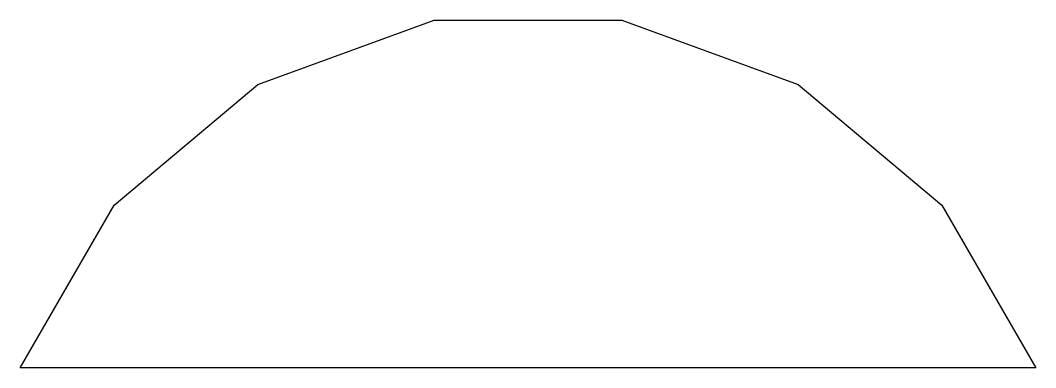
# Model space of a CAD drawing. Header units: metres. Extents: x 0 to 108, y 0 to 37.
import ezdxf

# ---------------------------------------------------------------- set-up
doc = ezdxf.new("R2010")
doc.units = ezdxf.units.M

msp = doc.modelspace()

# ---------------------------------------------------------------- linework, layer by layer
at = {"layer": 'PARAMETRIX'}
for p, q in [((25.3209, 30.1763), (44.1147, 37.0167)), ((44.1147, 37.0167), (64.1147, 37.0167)), ((64.1147, 37.0167), (82.9086, 30.1763)), ((10, 17.3205), (25.3209, 30.1763)), ((82.9086, 30.1763), (98.2295, 17.3205)), ((0, 0), (10, 17.3205)), ((98.2295, 17.3205), (108.2295, 0)), ((108.2295, 0), (0, 0))]:
    msp.add_line(p, q, dxfattribs=at)

doc.saveas('drawing.dxf')
